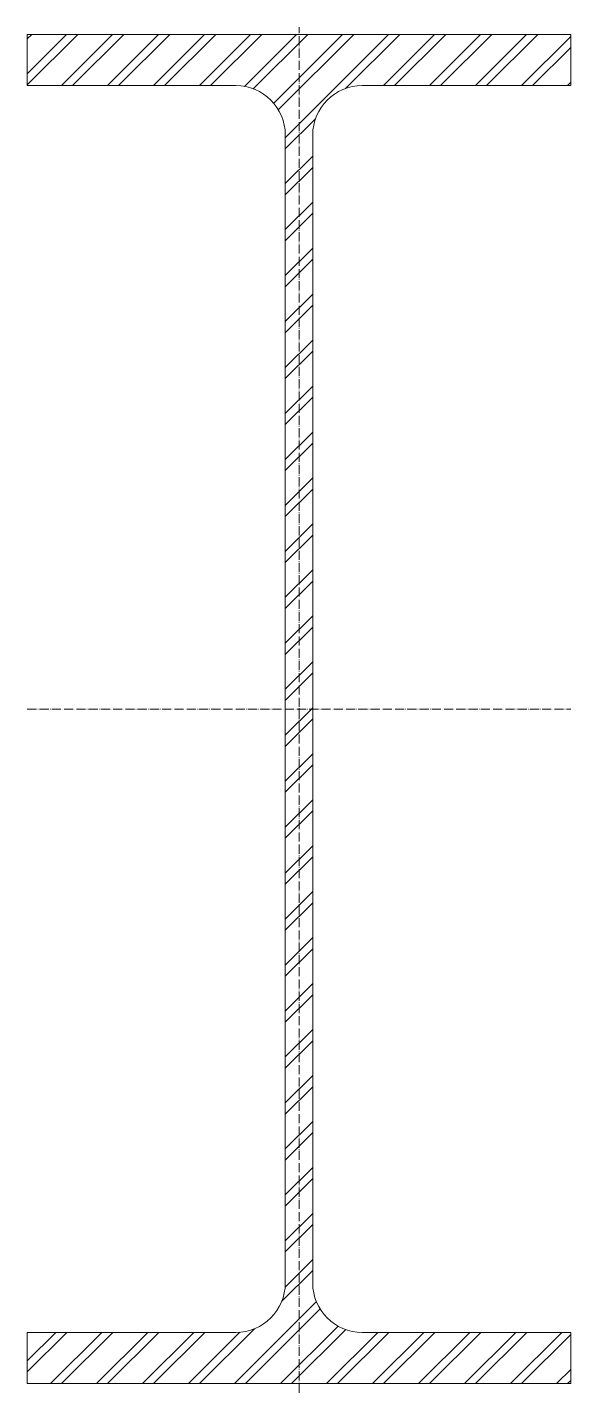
# Model space of a CAD drawing. Header units: metres. Extents: x -149 to 149, y -374 to 373.
import ezdxf

# ---------------------------------------------------------------- set-up
doc = ezdxf.new("R2010")
doc.units = ezdxf.units.M
doc.linetypes.add('MV_hartlijn_staal', pattern=[6.6, 5, -0.8, 0, -0.8])
doc.layers.add('A-DETL-GENF', color=92, linetype='Continuous', lineweight=18)

# ---------------------------------------------------------------- blocks, each defined once
blk = doc.blocks.new('28 Staalprofielen DIN_DIE_DILl 2d - DIE75-4447733-00_0 Basismaterialen')
at = {"layer": 'A-DETL-GENF', "lineweight": 13}
h = blk.add_hatch(dxfattribs=at)
h.set_pattern_fill('FP_513', color=256, style=0, pattern_type=2)
h.set_pattern_definition([(225, (1628.278, 4884.157), (12.57236, -12.57236), []), (225, (1628.278, 4865.107), (12.57236, -12.57236), [])])
h.paths.add_polyline_path([(148.5, 369), (-148.5, 369), (-148.5, 341), (-34.5, 341), (-30.95, 340.76), (-27.51, 340.08), (-24.17, 338.94), (-21, 337.38), (-18.07, 335.42), (-15.41, 333.09), (-13.08, 330.43), (-11.12, 327.5), (-9.56, 324.33), (-8.42, 320.99), (-7.74, 317.55), (-7.5, 314), (-7.5, -314), (-7.74, -317.55), (-8.42, -320.99), (-9.56, -324.33), (-11.12, -327.5), (-13.08, -330.43), (-15.41, -333.09), (-18.07, -335.42), (-21, -337.38), (-24.17, -338.94), (-27.51, -340.08), (-30.95, -340.76), (-34.5, -341), (-148.5, -341), (-148.5, -369), (148.5, -369), (148.5, -341), (34.5, -341), (30.95, -340.76), (27.51, -340.08), (24.17, -338.94), (21, -337.38), (18.07, -335.42), (15.41, -333.09), (13.08, -330.43), (11.12, -327.5), (9.56, -324.33), (8.42, -320.99), (7.74, -317.55), (7.5, -314), (7.5, 314), (7.74, 317.55), (8.42, 320.99), (9.56, 324.33), (11.12, 327.5), (13.08, 330.43), (15.41, 333.09), (18.07, 335.42), (21, 337.38), (24.17, 338.94), (27.51, 340.08), (30.95, 340.76), (34.5, 341), (148.5, 341)])
at = {"layer": 'A-DETL-GENF'}
for p, q in [((148.5, 369), (-148.5, 369)), ((-148.5, 369), (-148.5, 341)), ((148.5, 369), (-148.5, 369)), ((-148.5, 369), (-148.5, 341)), ((148.5, 341), (148.5, 369)), ((148.5, 369), (148.5, 341)), ((-148.5, 341), (-34.5, 341)), ((-148.5, 341), (-34.5, 341)), ((34.5, 341), (148.5, 341)), ((148.5, 341), (34.5, 341)), ((-7.5, 314), (-7.5, -314)), ((-7.5, -314), (-7.5, 314)), ((7.5, -314), (7.5, 314)), ((7.5, -314), (7.5, 314)), ((-34.5, -341), (-148.5, -341)), ((-148.5, -341), (-148.5, -369)), ((-148.5, -369), (-148.5, -341)), ((-148.5, -341), (-34.5, -341)), ((148.5, -341), (34.5, -341)), ((148.5, -341), (34.5, -341)), ((148.5, -369), (148.5, -341)), ((148.5, -369), (148.5, -341)), ((-148.5, -369), (148.5, -369)), ((148.5, -369), (-148.5, -369))]:
    blk.add_line(p, q, dxfattribs=at)
at = {"layer": 'A-DETL-GENF', "linetype": 'MV_hartlijn_staal', "lineweight": 13}
for p, q in [((0, -374), (0, 372.92)), ((-148.5, 0), (148.5, 0))]:
    blk.add_line(p, q, dxfattribs=at)
at = {"layer": 'A-DETL-GENF'}
for centre, start, end in [((-34.5, 314), 360, 90), ((-34.5, 314), 360, 90), ((34.5, 314), 90, 180), ((34.5, 314), 90, 180), ((-34.5, -314), 270, 360), ((-34.5, -314), 270, 0), ((34.5, -314), 180, 270), ((34.5, -314), 180, 270)]:
    blk.add_arc(centre, 27, start, end, dxfattribs=at)

msp = doc.modelspace()

# ---------------------------------------------------------------- block references
msp.add_blockref('28 Staalprofielen DIN_DIE_DILl 2d - DIE75-4447733-00_0 Basismaterialen', (0, 0))

doc.saveas('drawing.dxf')
